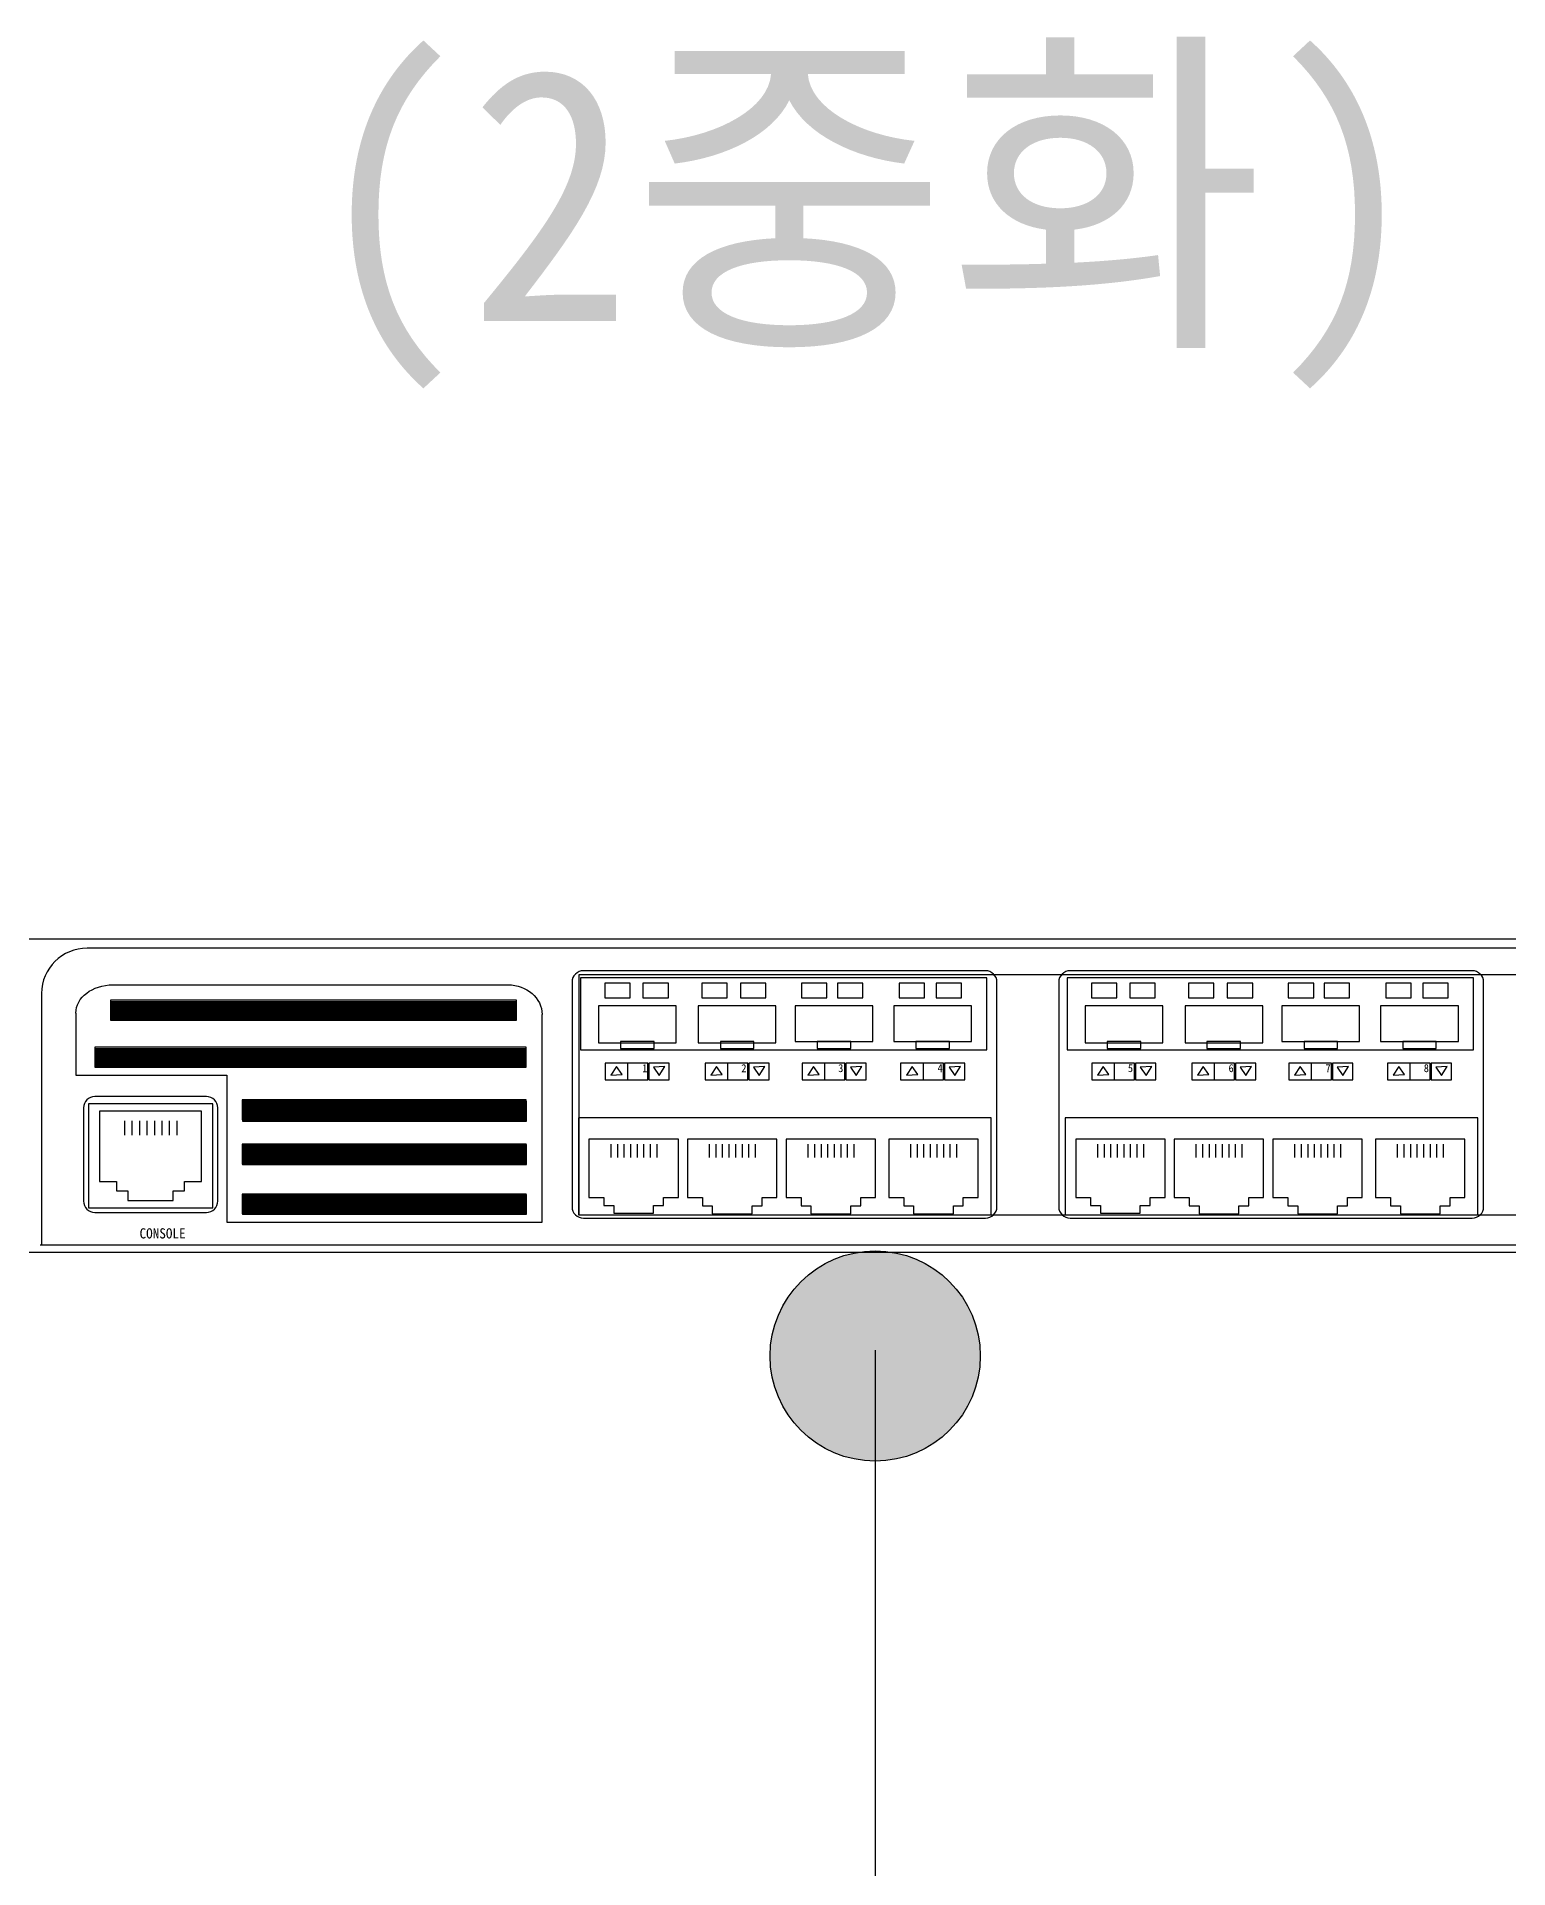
# Model space of a CAD drawing. Header units: millimetres. Extents: x 4 to 3929, y -454 to 587.
# Drawn here: x 2172.23 to 2207.24, y -269.01 to -225.44 of the extents above; entities that cross this region are included whole.
import ezdxf
from ezdxf.enums import TextEntityAlignment as Align

# ---------------------------------------------------------------- set-up
doc = ezdxf.new("R2010")
doc.units = ezdxf.units.MM
doc.header["$LTSCALE"] = 10
for name, color, linetype in [('CZ-LIN1', 7, 'Continuous'), ('CZ-SYMB', 2, 'Continuous'), ('CZ-TEX2', 3, 'Continuous')]:
    doc.layers.add(name, color=color, linetype=linetype)
doc.styles.get("Standard").update_dxf_attribs({"font": 'GulimChe.ttf'})
doc.styles.add('굴림체', font='GulimChe.ttf')

# ---------------------------------------------------------------- blocks, each defined once
blk = doc.blocks.new('WO')
at = {"layer": 'CZ-LIN1'}
h = blk.add_hatch(color=256, dxfattribs=at)
h.dxf.hatch_style = 1
edge = h.paths.add_edge_path()
edge.add_arc((0, 0), 2.5, 0, 360)
blk.add_circle((0, 0), 2.5, dxfattribs=at)

msp = doc.modelspace()

# ---------------------------------------------------------------- linework, layer by layer
at = {"layer": 'CZ-LIN1'}
msp.add_line((2192.177, -256.684), (2192.177, -277.911), dxfattribs=at)
at = {"layer": 'CZ-SYMB', "linetype": 'Continuous'}
for p, q in [((2218.361, -247.121), (2173.433, -247.121)), ((2184.964, -247.928), (2184.964, -253.273)), ((2194.802, -247.659), (2185.236, -247.659)), ((2195.072, -253.273), (2195.072, -247.928)), ((2196.543, -247.928), (2196.543, -253.273)), ((2206.379, -247.659), (2196.814, -247.659)), ((2206.651, -253.273), (2206.651, -247.928)), ((2172.346, -248.197), (2172.346, -254.182)), ((2173.974, -247.994), (2183.438, -247.994)), ((2173.342, -250.921), (2173.342, -253.138)), ((2173.342, -250.921), (2173.342, -253.138)), ((2176.266, -250.652), (2173.612, -250.652)), ((2176.266, -250.652), (2173.612, -250.652)), ((2176.536, -253.138), (2176.536, -250.921)), ((2176.536, -253.138), (2176.536, -250.921)), ((2174.316, -251.226), (2174.316, -251.569)), ((2174.494, -251.226), (2174.494, -251.569)), ((2174.672, -251.226), (2174.672, -251.569)), ((2174.85, -251.226), (2174.85, -251.569)), ((2175.028, -251.226), (2175.028, -251.569)), ((2175.206, -251.226), (2175.206, -251.569)), ((2175.384, -251.226), (2175.384, -251.569)), ((2175.562, -251.226), (2175.562, -251.569)), ((2185.886, -251.783), (2185.886, -252.1)), ((2186.043, -251.783), (2186.043, -252.1)), ((2186.199, -251.783), (2186.199, -252.1)), ((2186.354, -251.783), (2186.354, -252.1)), ((2186.511, -251.783), (2186.511, -252.1)), ((2186.668, -251.783), (2186.668, -252.1)), ((2186.823, -251.783), (2186.823, -252.1)), ((2186.979, -251.783), (2186.979, -252.1)), ((2188.228, -251.785), (2188.228, -252.102)), ((2188.384, -251.785), (2188.384, -252.102)), ((2188.539, -251.785), (2188.539, -252.102)), ((2188.696, -251.785), (2188.696, -252.102)), ((2188.853, -251.785), (2188.853, -252.102)), ((2189.009, -251.785), (2189.009, -252.102)), ((2189.164, -251.785), (2189.164, -252.102)), ((2189.321, -251.785), (2189.321, -252.102)), ((2190.574, -251.785), (2190.574, -252.102)), ((2190.731, -251.785), (2190.731, -252.102)), ((2190.888, -251.785), (2190.888, -252.102)), ((2191.045, -251.785), (2191.045, -252.102)), ((2191.199, -251.785), (2191.199, -252.102)), ((2191.356, -251.785), (2191.356, -252.102)), ((2191.513, -251.785), (2191.513, -252.102)), ((2191.668, -251.785), (2191.668, -252.102)), ((2193.017, -251.785), (2193.017, -252.102)), ((2193.174, -251.785), (2193.174, -252.102)), ((2193.329, -251.785), (2193.329, -252.102)), ((2193.486, -251.785), (2193.486, -252.102)), ((2193.642, -251.785), (2193.642, -252.102)), ((2193.799, -251.785), (2193.799, -252.102)), ((2193.954, -251.785), (2193.954, -252.102)), ((2194.111, -251.785), (2194.111, -252.102)), ((2197.464, -251.783), (2197.464, -252.1)), ((2197.62, -251.783), (2197.62, -252.1)), ((2197.777, -251.783), (2197.777, -252.1)), ((2197.934, -251.783), (2197.934, -252.1)), ((2198.089, -251.783), (2198.089, -252.1)), ((2198.245, -251.783), (2198.245, -252.1)), ((2198.402, -251.783), (2198.402, -252.1)), ((2198.559, -251.783), (2198.559, -252.1)), ((2199.805, -251.785), (2199.805, -252.102)), ((2199.962, -251.785), (2199.962, -252.102)), ((2200.118, -251.785), (2200.118, -252.102)), ((2200.275, -251.785), (2200.275, -252.102)), ((2200.43, -251.785), (2200.43, -252.102)), ((2200.587, -251.785), (2200.587, -252.102)), ((2200.743, -251.785), (2200.743, -252.102)), ((2200.9, -251.785), (2200.9, -252.102)), ((2202.154, -251.785), (2202.154, -252.102)), ((2202.309, -251.785), (2202.309, -252.102)), ((2202.465, -251.785), (2202.465, -252.102)), ((2202.622, -251.785), (2202.622, -252.102)), ((2202.779, -251.785), (2202.779, -252.102)), ((2202.934, -251.785), (2202.934, -252.102)), ((2203.09, -251.785), (2203.09, -252.102)), ((2203.247, -251.785), (2203.247, -252.102)), ((2204.595, -251.785), (2204.595, -252.102)), ((2204.752, -251.785), (2204.752, -252.102)), ((2204.908, -251.785), (2204.908, -252.102)), ((2205.065, -251.785), (2205.065, -252.102)), ((2205.22, -251.785), (2205.22, -252.102)), ((2205.377, -251.785), (2205.377, -252.102)), ((2205.533, -251.785), (2205.533, -252.102)), ((2205.688, -251.785), (2205.688, -252.102)), ((2173.612, -253.407), (2176.266, -253.407)), ((2173.612, -253.407), (2176.266, -253.407)), ((2185.236, -253.542), (2194.802, -253.542)), ((2196.814, -253.542), (2206.379, -253.542)), ((2190.082, -254.351), (2190.844, -254.351)), ((2195.892, -254.351), (2196.654, -254.351))]:
    msp.add_line(p, q, dxfattribs=at)
for points in [[(2155.025, -246.905), (2155.025, -254.351), (2231.006, -254.351), (2231.006, -246.905), (2155.025, -246.905), (2155.025, -246.905)], [(2185.167, -247.824), (2185.167, -249.542), (2194.835, -249.542), (2194.835, -247.824), (2185.167, -247.824), (2185.167, -247.824)], [(2185.167, -249.542), (2194.835, -249.542), (2194.835, -247.824), (2185.167, -247.824), (2185.167, -249.542), (2185.167, -249.542)], [(2196.744, -247.824), (2196.744, -249.542), (2206.413, -249.542), (2206.413, -247.824), (2196.744, -247.824), (2196.744, -247.824)], [(2196.744, -249.542), (2206.413, -249.542), (2206.413, -247.824), (2196.744, -247.824), (2196.744, -249.542), (2196.744, -249.542)], [(2173.985, -248.362), (2173.985, -248.396), (2183.643, -248.396), (2183.643, -248.362), (2173.985, -248.362), (2173.985, -248.362)], [(2185.744, -247.958), (2185.744, -248.305), (2186.349, -248.305), (2186.349, -247.958), (2185.744, -247.958), (2185.744, -247.958)], [(2185.744, -248.305), (2186.349, -248.305), (2186.349, -247.958), (2185.744, -247.958), (2185.744, -248.305), (2185.744, -248.305)], [(2186.652, -247.958), (2186.652, -248.305), (2187.257, -248.305), (2187.257, -247.958), (2186.652, -247.958), (2186.652, -247.958)], [(2186.652, -248.305), (2187.257, -248.305), (2187.257, -247.958), (2186.652, -247.958), (2186.652, -248.305), (2186.652, -248.305)], [(2188.05, -247.958), (2188.05, -248.305), (2188.655, -248.305), (2188.655, -247.958), (2188.05, -247.958), (2188.05, -247.958)], [(2188.05, -248.305), (2188.655, -248.305), (2188.655, -247.958), (2188.05, -247.958), (2188.05, -248.305), (2188.05, -248.305)], [(2188.972, -247.958), (2188.972, -248.305), (2189.577, -248.305), (2189.577, -247.958), (2188.972, -247.958), (2188.972, -247.958)], [(2188.972, -248.305), (2189.577, -248.305), (2189.577, -247.958), (2188.972, -247.958), (2188.972, -248.305), (2188.972, -248.305)], [(2190.423, -247.958), (2190.423, -248.305), (2191.03, -248.305), (2191.03, -247.958), (2190.423, -247.958), (2190.423, -247.958)], [(2190.423, -248.305), (2191.03, -248.305), (2191.03, -247.958), (2190.423, -247.958), (2190.423, -248.305), (2190.423, -248.305)], [(2191.28, -247.958), (2191.28, -248.305), (2191.885, -248.305), (2191.885, -247.958), (2191.28, -247.958), (2191.28, -247.958)], [(2191.28, -248.305), (2191.885, -248.305), (2191.885, -247.958), (2191.28, -247.958), (2191.28, -248.305), (2191.28, -248.305)], [(2192.745, -247.958), (2192.745, -248.305), (2193.35, -248.305), (2193.35, -247.958), (2192.745, -247.958), (2192.745, -247.958)], [(2192.745, -248.305), (2193.35, -248.305), (2193.35, -247.958), (2192.745, -247.958), (2192.745, -248.305), (2192.745, -248.305)], [(2193.626, -247.958), (2193.626, -248.305), (2194.232, -248.305), (2194.232, -247.958), (2193.626, -247.958), (2193.626, -247.958)], [(2193.626, -248.305), (2194.232, -248.305), (2194.232, -247.958), (2193.626, -247.958), (2193.626, -248.305), (2193.626, -248.305)], [(2197.321, -247.958), (2197.321, -248.305), (2197.927, -248.305), (2197.927, -247.958), (2197.321, -247.958), (2197.321, -247.958)], [(2197.321, -248.305), (2197.927, -248.305), (2197.927, -247.958), (2197.321, -247.958), (2197.321, -248.305), (2197.321, -248.305)], [(2198.231, -247.958), (2198.231, -248.305), (2198.836, -248.305), (2198.836, -247.958), (2198.231, -247.958), (2198.231, -247.958)], [(2198.231, -248.305), (2198.836, -248.305), (2198.836, -247.958), (2198.231, -247.958), (2198.231, -248.305), (2198.231, -248.305)], [(2199.627, -247.958), (2199.627, -248.305), (2200.232, -248.305), (2200.232, -247.958), (2199.627, -247.958), (2199.627, -247.958)], [(2199.627, -248.305), (2200.232, -248.305), (2200.232, -247.958), (2199.627, -247.958), (2199.627, -248.305), (2199.627, -248.305)], [(2200.551, -247.958), (2200.551, -248.305), (2201.157, -248.305), (2201.157, -247.958), (2200.551, -247.958), (2200.551, -247.958)], [(2200.551, -248.305), (2201.157, -248.305), (2201.157, -247.958), (2200.551, -247.958), (2200.551, -248.305), (2200.551, -248.305)], [(2202.002, -247.958), (2202.002, -248.305), (2202.608, -248.305), (2202.608, -247.958), (2202.002, -247.958), (2202.002, -247.958)], [(2202.002, -248.305), (2202.608, -248.305), (2202.608, -247.958), (2202.002, -247.958), (2202.002, -248.305), (2202.002, -248.305)], [(2202.857, -247.958), (2202.857, -248.305), (2203.462, -248.305), (2203.462, -247.958), (2202.857, -247.958), (2202.857, -247.958)], [(2202.857, -248.305), (2203.462, -248.305), (2203.462, -247.958), (2202.857, -247.958), (2202.857, -248.305), (2202.857, -248.305)], [(2204.322, -247.958), (2204.322, -248.305), (2204.928, -248.305), (2204.928, -247.958), (2204.322, -247.958), (2204.322, -247.958)], [(2204.322, -248.305), (2204.928, -248.305), (2204.928, -247.958), (2204.322, -247.958), (2204.322, -248.305), (2204.322, -248.305)], [(2205.204, -247.958), (2205.204, -248.305), (2205.809, -248.305), (2205.809, -247.958), (2205.204, -247.958), (2205.204, -247.958)], [(2205.204, -248.305), (2205.809, -248.305), (2205.809, -247.958), (2205.204, -247.958), (2205.204, -248.305), (2205.204, -248.305)], [(2172.314, -254.182), (2230.351, -254.182), (2230.351, -248.6)], [(2173.16, -248.667), (2173.16, -250.146), (2176.755, -250.146), (2176.755, -253.642), (2184.252, -253.642), (2184.252, -248.701)], [(2173.985, -248.396), (2173.985, -248.43), (2183.643, -248.43), (2183.643, -248.396), (2173.985, -248.396), (2173.985, -248.396)], [(2173.985, -248.43), (2173.985, -248.464), (2183.643, -248.464), (2183.643, -248.43), (2173.985, -248.43), (2173.985, -248.43)], [(2173.985, -248.464), (2173.985, -248.498), (2183.643, -248.498), (2183.643, -248.464), (2173.985, -248.464), (2173.985, -248.464)], [(2173.985, -248.498), (2173.985, -248.532), (2183.643, -248.532), (2183.643, -248.498), (2173.985, -248.498), (2173.985, -248.498)], [(2173.985, -248.498), (2173.985, -248.532), (2183.643, -248.532), (2183.643, -248.498), (2173.985, -248.498), (2173.985, -248.498)], [(2173.985, -248.532), (2173.985, -248.566), (2183.643, -248.566), (2183.643, -248.532), (2173.985, -248.532), (2173.985, -248.532)], [(2173.985, -248.532), (2173.985, -248.566), (2183.643, -248.566), (2183.643, -248.532), (2173.985, -248.532), (2173.985, -248.532)], [(2173.985, -248.566), (2173.985, -248.6), (2183.643, -248.6), (2183.643, -248.566), (2173.985, -248.566), (2173.985, -248.566)], [(2173.985, -248.566), (2173.985, -248.6), (2183.643, -248.6), (2183.643, -248.566), (2173.985, -248.566), (2173.985, -248.566)], [(2173.985, -248.6), (2173.985, -248.633), (2183.643, -248.633), (2183.643, -248.6), (2173.985, -248.6), (2173.985, -248.6)], [(2173.985, -248.6), (2173.985, -248.633), (2183.643, -248.633), (2183.643, -248.6), (2173.985, -248.6), (2173.985, -248.6)], [(2173.985, -248.633), (2173.985, -248.667), (2183.643, -248.667), (2183.643, -248.633), (2173.985, -248.633), (2173.985, -248.633)], [(2173.985, -248.667), (2173.985, -248.701), (2183.643, -248.701), (2183.643, -248.667), (2173.985, -248.667), (2173.985, -248.667)], [(2173.985, -248.701), (2173.985, -248.735), (2183.643, -248.735), (2183.643, -248.701), (2173.985, -248.701), (2173.985, -248.701)], [(2173.985, -248.735), (2173.985, -248.769), (2183.643, -248.769), (2183.643, -248.735), (2173.985, -248.735), (2173.985, -248.735)], [(2173.985, -248.769), (2173.985, -248.803), (2183.643, -248.803), (2183.643, -248.769), (2173.985, -248.769), (2173.985, -248.769)], [(2173.985, -248.803), (2173.985, -248.837), (2183.643, -248.837), (2183.643, -248.803), (2173.985, -248.803), (2173.985, -248.803)], [(2185.591, -248.492), (2185.591, -249.373), (2187.439, -249.373), (2187.439, -248.492), (2185.591, -248.492), (2185.591, -248.492)], [(2185.591, -249.373), (2187.439, -249.373), (2187.439, -248.492), (2185.591, -248.492), (2185.591, -249.373), (2185.591, -249.373)], [(2187.968, -248.492), (2187.968, -249.373), (2189.816, -249.373), (2189.816, -248.492), (2187.968, -248.492), (2187.968, -248.492)], [(2187.968, -249.373), (2189.816, -249.373), (2189.816, -248.492), (2187.968, -248.492), (2187.968, -249.373), (2187.968, -249.373)], [(2190.275, -248.492), (2190.275, -249.339), (2192.124, -249.339), (2192.124, -248.492), (2190.275, -248.492), (2190.275, -248.492)], [(2190.275, -249.339), (2192.124, -249.339), (2192.124, -248.492), (2190.275, -248.492), (2190.275, -249.339), (2190.275, -249.339)], [(2192.622, -248.492), (2192.622, -249.339), (2194.47, -249.339), (2194.47, -248.492), (2192.622, -248.492), (2192.622, -248.492)], [(2192.622, -249.339), (2194.47, -249.339), (2194.47, -248.492), (2192.622, -248.492), (2192.622, -249.339), (2192.622, -249.339)], [(2197.168, -248.492), (2197.168, -249.373), (2199.016, -249.373), (2199.016, -248.492), (2197.168, -248.492), (2197.168, -248.492)], [(2197.168, -249.373), (2199.016, -249.373), (2199.016, -248.492), (2197.168, -248.492), (2197.168, -249.373), (2197.168, -249.373)], [(2199.547, -248.492), (2199.547, -249.373), (2201.395, -249.373), (2201.395, -248.492), (2199.547, -248.492), (2199.547, -248.492)], [(2199.547, -249.373), (2201.395, -249.373), (2201.395, -248.492), (2199.547, -248.492), (2199.547, -249.373), (2199.547, -249.373)], [(2201.853, -248.492), (2201.853, -249.339), (2203.701, -249.339), (2203.701, -248.492), (2201.853, -248.492), (2201.853, -248.492)], [(2201.853, -249.339), (2203.701, -249.339), (2203.701, -248.492), (2201.853, -248.492), (2201.853, -249.339), (2201.853, -249.339)], [(2204.2, -248.492), (2204.2, -249.339), (2206.05, -249.339), (2206.05, -248.492), (2204.2, -248.492), (2204.2, -248.492)], [(2204.2, -249.339), (2206.05, -249.339), (2206.05, -248.492), (2204.2, -248.492), (2204.2, -249.339), (2204.2, -249.339)], [(2173.614, -249.481), (2173.614, -249.514), (2183.87, -249.514), (2183.87, -249.481), (2173.614, -249.481), (2173.614, -249.481)], [(2173.614, -249.514), (2173.614, -249.548), (2183.87, -249.548), (2183.87, -249.514), (2173.614, -249.514), (2173.614, -249.514)], [(2173.614, -249.548), (2173.614, -249.582), (2183.87, -249.582), (2183.87, -249.548), (2173.614, -249.548), (2173.614, -249.548)], [(2173.614, -249.582), (2173.614, -249.616), (2183.87, -249.616), (2183.87, -249.582), (2173.614, -249.582), (2173.614, -249.582)], [(2173.614, -249.616), (2173.614, -249.65), (2183.87, -249.65), (2183.87, -249.616), (2173.614, -249.616), (2173.614, -249.616)], [(2173.614, -249.65), (2173.614, -249.684), (2183.87, -249.684), (2183.87, -249.65), (2173.614, -249.65), (2173.614, -249.65)], [(2173.614, -249.684), (2173.614, -249.718), (2183.87, -249.718), (2183.87, -249.684), (2173.614, -249.684), (2173.614, -249.684)], [(2186.114, -249.339), (2186.114, -249.508), (2186.915, -249.508), (2186.915, -249.339), (2186.114, -249.339), (2186.114, -249.339)], [(2188.493, -249.339), (2188.493, -249.508), (2189.292, -249.508), (2189.292, -249.339), (2188.493, -249.339), (2188.493, -249.339)], [(2190.799, -249.339), (2190.799, -249.508), (2191.598, -249.508), (2191.598, -249.339), (2190.799, -249.339), (2190.799, -249.339)], [(2193.146, -249.339), (2193.146, -249.508), (2193.947, -249.508), (2193.947, -249.339), (2193.146, -249.339), (2193.146, -249.339)], [(2197.693, -249.339), (2197.693, -249.508), (2198.493, -249.508), (2198.493, -249.339), (2197.693, -249.339), (2197.693, -249.339)], [(2200.07, -249.339), (2200.07, -249.508), (2200.87, -249.508), (2200.87, -249.339), (2200.07, -249.339), (2200.07, -249.339)], [(2202.378, -249.339), (2202.378, -249.508), (2203.178, -249.508), (2203.178, -249.339), (2202.378, -249.339), (2202.378, -249.339)], [(2204.725, -249.339), (2204.725, -249.508), (2205.524, -249.508), (2205.524, -249.339), (2204.725, -249.339), (2204.725, -249.339)], [(2173.614, -249.718), (2173.614, -249.752), (2183.87, -249.752), (2183.87, -249.718), (2173.614, -249.718), (2173.614, -249.718)], [(2173.614, -249.752), (2173.614, -249.786), (2183.87, -249.786), (2183.87, -249.752), (2173.614, -249.752), (2173.614, -249.752)], [(2173.614, -249.786), (2173.614, -249.819), (2183.87, -249.819), (2183.87, -249.786), (2173.614, -249.786), (2173.614, -249.786)], [(2173.614, -249.819), (2173.614, -249.853), (2183.87, -249.853), (2183.87, -249.819), (2173.614, -249.819), (2173.614, -249.819)], [(2173.614, -249.853), (2173.614, -249.887), (2183.87, -249.887), (2183.87, -249.853), (2173.614, -249.853), (2173.614, -249.853)], [(2173.614, -249.887), (2173.614, -249.921), (2183.87, -249.921), (2183.87, -249.887), (2173.614, -249.887), (2173.614, -249.887)], [(2173.614, -249.921), (2173.614, -249.955), (2183.87, -249.955), (2183.87, -249.921), (2173.614, -249.921), (2173.614, -249.921)], [(2185.751, -250.251), (2186.294, -250.251), (2186.294, -249.858), (2185.751, -249.858), (2185.751, -250.251)], [(2186.023, -249.934), (2185.888, -250.143), (2186.159, -250.127), (2186.023, -249.934), (2186.023, -249.934)], [(2186.283, -249.858), (2186.283, -250.251), (2186.769, -250.251), (2186.769, -249.858), (2186.283, -249.858), (2186.283, -249.858)], [(2186.283, -250.251), (2186.769, -250.251), (2186.769, -249.858), (2186.283, -249.858), (2186.283, -250.251), (2186.283, -250.251)], [(2186.792, -250.251), (2187.279, -250.251), (2187.279, -249.858), (2186.792, -249.858), (2186.792, -250.251)], [(2187.04, -250.148), (2187.175, -249.938), (2186.905, -249.955), (2187.04, -250.148), (2187.04, -250.148)], [(2188.13, -250.251), (2188.673, -250.251), (2188.673, -249.858), (2188.13, -249.858), (2188.13, -250.251)], [(2188.4, -249.934), (2188.265, -250.143), (2188.536, -250.127), (2188.4, -249.934), (2188.4, -249.934)], [(2188.66, -249.858), (2188.66, -250.251), (2189.146, -250.251), (2189.146, -249.858), (2188.66, -249.858), (2188.66, -249.858)], [(2188.66, -250.251), (2189.146, -250.251), (2189.146, -249.858), (2188.66, -249.858), (2188.66, -250.251), (2188.66, -250.251)], [(2189.17, -250.251), (2189.656, -250.251), (2189.656, -249.858), (2189.17, -249.858), (2189.17, -250.251)], [(2189.419, -250.148), (2189.554, -249.938), (2189.282, -249.955), (2189.419, -250.148), (2189.419, -250.148)], [(2190.436, -250.251), (2190.979, -250.251), (2190.979, -249.858), (2190.436, -249.858), (2190.436, -250.251)], [(2190.708, -249.934), (2190.571, -250.143), (2190.843, -250.127), (2190.708, -249.934), (2190.708, -249.934)], [(2190.968, -249.858), (2190.968, -250.251), (2191.454, -250.251), (2191.454, -249.858), (2190.968, -249.858), (2190.968, -249.858)], [(2190.968, -250.251), (2191.454, -250.251), (2191.454, -249.858), (2190.968, -249.858), (2190.968, -250.251), (2190.968, -250.251)], [(2191.475, -250.251), (2191.962, -250.251), (2191.962, -249.858), (2191.475, -249.858), (2191.475, -250.251)], [(2191.725, -250.148), (2191.86, -249.938), (2191.589, -249.955), (2191.725, -250.148), (2191.725, -250.148)], [(2192.782, -250.251), (2193.325, -250.251), (2193.325, -249.858), (2192.782, -249.858), (2192.782, -250.251)], [(2193.055, -249.934), (2192.919, -250.143), (2193.19, -250.127), (2193.055, -249.934), (2193.055, -249.934)], [(2193.315, -249.858), (2193.315, -250.251), (2193.801, -250.251), (2193.801, -249.858), (2193.315, -249.858), (2193.315, -249.858)], [(2193.315, -250.251), (2193.801, -250.251), (2193.801, -249.858), (2193.315, -249.858), (2193.315, -250.251), (2193.315, -250.251)], [(2193.824, -250.251), (2194.31, -250.251), (2194.31, -249.858), (2193.824, -249.858), (2193.824, -250.251)], [(2194.072, -250.148), (2194.209, -249.938), (2193.936, -249.955), (2194.072, -250.148), (2194.072, -250.148)], [(2197.33, -250.251), (2197.873, -250.251), (2197.873, -249.858), (2197.33, -249.858), (2197.33, -250.251)], [(2197.601, -249.934), (2197.465, -250.143), (2197.736, -250.127), (2197.601, -249.934), (2197.601, -249.934)], [(2197.861, -249.858), (2197.861, -250.251), (2198.347, -250.251), (2198.347, -249.858), (2197.861, -249.858), (2197.861, -249.858)], [(2197.861, -250.251), (2198.347, -250.251), (2198.347, -249.858), (2197.861, -249.858), (2197.861, -250.251), (2197.861, -250.251)], [(2198.37, -250.251), (2198.856, -250.251), (2198.856, -249.858), (2198.37, -249.858), (2198.37, -250.251)], [(2198.619, -250.148), (2198.754, -249.938), (2198.482, -249.955), (2198.619, -250.148), (2198.619, -250.148)], [(2199.707, -250.251), (2200.25, -250.251), (2200.25, -249.858), (2199.707, -249.858), (2199.707, -250.251)], [(2199.98, -249.934), (2199.842, -250.143), (2200.115, -250.127), (2199.98, -249.934), (2199.98, -249.934)], [(2200.24, -249.858), (2200.24, -250.251), (2200.726, -250.251), (2200.726, -249.858), (2200.24, -249.858), (2200.24, -249.858)], [(2200.24, -250.251), (2200.726, -250.251), (2200.726, -249.858), (2200.24, -249.858), (2200.24, -250.251), (2200.24, -250.251)], [(2200.747, -250.251), (2201.233, -250.251), (2201.233, -249.858), (2200.747, -249.858), (2200.747, -250.251)], [(2200.996, -250.148), (2201.132, -249.938), (2200.861, -249.955), (2200.996, -250.148), (2200.996, -250.148)], [(2202.015, -250.251), (2202.556, -250.251), (2202.556, -249.858), (2202.015, -249.858), (2202.015, -250.251)], [(2202.285, -249.934), (2202.15, -250.143), (2202.421, -250.127), (2202.285, -249.934), (2202.285, -249.934)], [(2202.545, -249.858), (2202.545, -250.251), (2203.031, -250.251), (2203.031, -249.858), (2202.545, -249.858), (2202.545, -249.858)], [(2202.545, -250.251), (2203.031, -250.251), (2203.031, -249.858), (2202.545, -249.858), (2202.545, -250.251), (2202.545, -250.251)], [(2203.055, -250.251), (2203.541, -250.251), (2203.541, -249.858), (2203.055, -249.858), (2203.055, -250.251)], [(2203.302, -250.148), (2203.439, -249.938), (2203.167, -249.955), (2203.302, -250.148), (2203.302, -250.148)], [(2204.362, -250.251), (2204.905, -250.251), (2204.905, -249.858), (2204.362, -249.858), (2204.362, -250.251)], [(2204.632, -249.934), (2204.497, -250.143), (2204.768, -250.127), (2204.632, -249.934), (2204.632, -249.934)], [(2204.892, -249.858), (2204.892, -250.251), (2205.378, -250.251), (2205.378, -249.858), (2204.892, -249.858), (2204.892, -249.858)], [(2204.892, -250.251), (2205.378, -250.251), (2205.378, -249.858), (2204.892, -249.858), (2204.892, -250.251), (2204.892, -250.251)], [(2205.401, -250.251), (2205.888, -250.251), (2205.888, -249.858), (2205.401, -249.858), (2205.401, -250.251)], [(2205.651, -250.148), (2205.786, -249.938), (2205.515, -249.955), (2205.651, -250.148), (2205.651, -250.148)], [(2173.458, -250.827), (2173.458, -253.297), (2176.42, -253.297), (2176.42, -250.827), (2173.458, -250.827), (2173.458, -250.827)], [(2176.15, -252.67), (2176.15, -250.999), (2173.726, -250.999), (2173.726, -252.67), (2174.131, -252.67), (2174.131, -252.899), (2174.399, -252.899), (2174.399, -253.127), (2175.477, -253.127), (2175.477, -252.899), (2175.747, -252.899), (2175.747, -252.67), (2176.15, -252.67), (2176.15, -252.67)], [(2176.15, -252.67), (2176.15, -250.999), (2173.726, -250.999), (2173.726, -252.67), (2174.131, -252.67), (2174.131, -252.899), (2174.399, -252.899), (2174.399, -253.127), (2175.477, -253.127), (2175.477, -252.899), (2175.747, -252.899), (2175.747, -252.67), (2176.15, -252.67), (2176.15, -252.67)], [(2177.118, -250.734), (2177.118, -250.768), (2183.87, -250.768), (2183.87, -250.734), (2177.118, -250.734), (2177.118, -250.734)], [(2177.118, -250.768), (2177.118, -250.802), (2183.87, -250.802), (2183.87, -250.768), (2177.118, -250.768), (2177.118, -250.768)], [(2177.118, -250.802), (2177.118, -250.836), (2183.87, -250.836), (2183.87, -250.802), (2177.118, -250.802), (2177.118, -250.802)], [(2177.118, -250.836), (2177.118, -250.87), (2183.87, -250.87), (2183.87, -250.836), (2177.118, -250.836), (2177.118, -250.836)], [(2177.118, -250.87), (2177.118, -250.904), (2183.87, -250.904), (2183.87, -250.87), (2177.118, -250.87), (2177.118, -250.87)], [(2177.118, -250.904), (2177.118, -250.938), (2183.87, -250.938), (2183.87, -250.904), (2177.118, -250.904), (2177.118, -250.904)], [(2177.118, -250.938), (2177.118, -250.971), (2183.87, -250.971), (2183.87, -250.938), (2177.118, -250.938), (2177.118, -250.938)], [(2177.118, -250.971), (2177.118, -251.005), (2183.87, -251.005), (2183.87, -250.971), (2177.118, -250.971), (2177.118, -250.971)], [(2177.129, -251.234), (2183.879, -251.234), (2183.879, -250.764), (2177.129, -250.764), (2177.129, -251.234)], [(2177.118, -251.005), (2177.118, -251.039), (2183.87, -251.039), (2183.87, -251.005), (2177.118, -251.005), (2177.118, -251.005)], [(2177.118, -251.039), (2177.118, -251.073), (2183.87, -251.073), (2183.87, -251.039), (2177.118, -251.039), (2177.118, -251.039)], [(2177.118, -251.073), (2177.118, -251.107), (2183.87, -251.107), (2183.87, -251.073), (2177.118, -251.073), (2177.118, -251.073)], [(2177.118, -251.107), (2177.118, -251.141), (2183.87, -251.141), (2183.87, -251.107), (2177.118, -251.107), (2177.118, -251.107)], [(2177.118, -251.141), (2177.118, -251.175), (2183.87, -251.175), (2183.87, -251.141), (2177.118, -251.141), (2177.118, -251.141)], [(2177.118, -251.175), (2177.118, -251.209), (2183.87, -251.209), (2183.87, -251.175), (2177.118, -251.175), (2177.118, -251.175)], [(2185.119, -251.156), (2185.119, -253.466), (2194.935, -253.466), (2194.935, -251.156), (2185.119, -251.156), (2185.119, -251.156)], [(2185.119, -253.466), (2194.935, -253.466), (2194.935, -251.156), (2185.119, -251.156), (2185.119, -253.466), (2185.119, -253.466)], [(2196.696, -251.156), (2196.696, -253.466), (2206.514, -253.466), (2206.514, -251.156), (2196.696, -251.156), (2196.696, -251.156)], [(2196.696, -253.466), (2206.514, -253.466), (2206.514, -251.156), (2196.696, -251.156), (2196.696, -253.466), (2196.696, -253.466)], [(2177.118, -251.785), (2177.118, -251.819), (2183.87, -251.819), (2183.87, -251.785), (2177.118, -251.785), (2177.118, -251.785)], [(2177.118, -251.819), (2177.118, -251.852), (2183.87, -251.852), (2183.87, -251.819), (2177.118, -251.819), (2177.118, -251.819)], [(2177.118, -251.852), (2177.118, -251.886), (2183.87, -251.886), (2183.87, -251.852), (2177.118, -251.852), (2177.118, -251.852)], [(2177.129, -252.265), (2183.879, -252.265), (2183.879, -251.793), (2177.129, -251.793), (2177.129, -252.265)], [(2187.498, -253.051), (2187.498, -251.666), (2185.368, -251.666), (2185.368, -253.051), (2185.724, -253.051), (2185.724, -253.242), (2185.961, -253.242), (2185.961, -253.43), (2186.906, -253.43), (2186.906, -253.242), (2187.143, -253.242), (2187.143, -253.051), (2187.498, -253.051), (2187.498, -253.051)], [(2187.498, -253.051), (2187.498, -251.666), (2185.368, -251.666), (2185.368, -253.051), (2185.724, -253.051), (2185.724, -253.242), (2185.961, -253.242), (2185.961, -253.43), (2186.906, -253.43), (2186.906, -253.242), (2187.143, -253.242), (2187.143, -253.051), (2187.498, -253.051), (2187.498, -253.051)], [(2189.839, -253.057), (2189.839, -251.666), (2187.709, -251.666), (2187.709, -253.057), (2188.066, -253.057), (2188.066, -253.248), (2188.302, -253.248), (2188.302, -253.439), (2189.248, -253.439), (2189.248, -253.248), (2189.485, -253.248), (2189.485, -253.057), (2189.839, -253.057), (2189.839, -253.057)], [(2189.839, -253.057), (2189.839, -251.666), (2187.709, -251.666), (2187.709, -253.057), (2188.066, -253.057), (2188.066, -253.248), (2188.302, -253.248), (2188.302, -253.439), (2189.248, -253.439), (2189.248, -253.248), (2189.485, -253.248), (2189.485, -253.057), (2189.839, -253.057), (2189.839, -253.057)], [(2192.186, -253.057), (2192.186, -251.666), (2190.058, -251.666), (2190.058, -253.057), (2190.412, -253.057), (2190.412, -253.248), (2190.649, -253.248), (2190.649, -253.439), (2191.595, -253.439), (2191.595, -253.248), (2191.832, -253.248), (2191.832, -253.057), (2192.186, -253.057), (2192.186, -253.057)], [(2192.186, -253.057), (2192.186, -251.666), (2190.058, -251.666), (2190.058, -253.057), (2190.412, -253.057), (2190.412, -253.248), (2190.649, -253.248), (2190.649, -253.439), (2191.595, -253.439), (2191.595, -253.248), (2191.832, -253.248), (2191.832, -253.057), (2192.186, -253.057), (2192.186, -253.057)], [(2194.629, -253.057), (2194.629, -251.666), (2192.499, -251.666), (2192.499, -253.057), (2192.855, -253.057), (2192.855, -253.248), (2193.09, -253.248), (2193.09, -253.439), (2194.038, -253.439), (2194.038, -253.248), (2194.273, -253.248), (2194.273, -253.057), (2194.629, -253.057), (2194.629, -253.057)], [(2194.629, -253.057), (2194.629, -251.666), (2192.499, -251.666), (2192.499, -253.057), (2192.855, -253.057), (2192.855, -253.248), (2193.09, -253.248), (2193.09, -253.439), (2194.038, -253.439), (2194.038, -253.248), (2194.273, -253.248), (2194.273, -253.057), (2194.629, -253.057), (2194.629, -253.057)], [(2199.075, -253.051), (2199.075, -251.666), (2196.947, -251.666), (2196.947, -253.051), (2197.302, -253.051), (2197.302, -253.242), (2197.538, -253.242), (2197.538, -253.43), (2198.484, -253.43), (2198.484, -253.242), (2198.721, -253.242), (2198.721, -253.051), (2199.075, -253.051), (2199.075, -253.051)], [(2199.075, -253.051), (2199.075, -251.666), (2196.947, -251.666), (2196.947, -253.051), (2197.302, -253.051), (2197.302, -253.242), (2197.538, -253.242), (2197.538, -253.43), (2198.484, -253.43), (2198.484, -253.242), (2198.721, -253.242), (2198.721, -253.051), (2199.075, -253.051), (2199.075, -253.051)], [(2201.416, -253.057), (2201.416, -251.666), (2199.289, -251.666), (2199.289, -253.057), (2199.643, -253.057), (2199.643, -253.248), (2199.88, -253.248), (2199.88, -253.439), (2200.825, -253.439), (2200.825, -253.248), (2201.062, -253.248), (2201.062, -253.057), (2201.416, -253.057), (2201.416, -253.057)], [(2201.416, -253.057), (2201.416, -251.666), (2199.289, -251.666), (2199.289, -253.057), (2199.643, -253.057), (2199.643, -253.248), (2199.88, -253.248), (2199.88, -253.439), (2200.825, -253.439), (2200.825, -253.248), (2201.062, -253.248), (2201.062, -253.057), (2201.416, -253.057), (2201.416, -253.057)], [(2203.763, -253.057), (2203.763, -251.666), (2201.636, -251.666), (2201.636, -253.057), (2201.99, -253.057), (2201.99, -253.248), (2202.227, -253.248), (2202.227, -253.439), (2203.172, -253.439), (2203.172, -253.248), (2203.409, -253.248), (2203.409, -253.057), (2203.763, -253.057), (2203.763, -253.057)], [(2203.763, -253.057), (2203.763, -251.666), (2201.636, -251.666), (2201.636, -253.057), (2201.99, -253.057), (2201.99, -253.248), (2202.227, -253.248), (2202.227, -253.439), (2203.172, -253.439), (2203.172, -253.248), (2203.409, -253.248), (2203.409, -253.057), (2203.763, -253.057), (2203.763, -253.057)], [(2206.206, -253.057), (2206.206, -251.666), (2204.078, -251.666), (2204.078, -253.057), (2204.433, -253.057), (2204.433, -253.248), (2204.67, -253.248), (2204.67, -253.439), (2205.615, -253.439), (2205.615, -253.248), (2205.852, -253.248), (2205.852, -253.057), (2206.206, -253.057), (2206.206, -253.057)], [(2206.206, -253.057), (2206.206, -251.666), (2204.078, -251.666), (2204.078, -253.057), (2204.433, -253.057), (2204.433, -253.248), (2204.67, -253.248), (2204.67, -253.439), (2205.615, -253.439), (2205.615, -253.248), (2205.852, -253.248), (2205.852, -253.057), (2206.206, -253.057), (2206.206, -253.057)], [(2177.118, -251.886), (2177.118, -251.92), (2183.87, -251.92), (2183.87, -251.886), (2177.118, -251.886), (2177.118, -251.886)], [(2177.118, -251.92), (2177.118, -251.954), (2183.87, -251.954), (2183.87, -251.92), (2177.118, -251.92), (2177.118, -251.92)], [(2177.118, -251.954), (2177.118, -251.988), (2183.87, -251.988), (2183.87, -251.954), (2177.118, -251.954), (2177.118, -251.954)], [(2177.118, -251.988), (2177.118, -252.022), (2183.87, -252.022), (2183.87, -251.988), (2177.118, -251.988), (2177.118, -251.988)], [(2177.118, -252.022), (2177.118, -252.056), (2183.87, -252.056), (2183.87, -252.022), (2177.118, -252.022), (2177.118, -252.022)], [(2177.118, -252.056), (2177.118, -252.09), (2183.87, -252.09), (2183.87, -252.056), (2177.118, -252.056), (2177.118, -252.056)], [(2177.118, -252.09), (2177.118, -252.124), (2183.87, -252.124), (2183.87, -252.09), (2177.118, -252.09), (2177.118, -252.09)], [(2177.118, -252.124), (2177.118, -252.157), (2183.87, -252.157), (2183.87, -252.124), (2177.118, -252.124), (2177.118, -252.124)], [(2177.118, -252.157), (2177.118, -252.191), (2183.87, -252.191), (2183.87, -252.157), (2177.118, -252.157), (2177.118, -252.157)], [(2177.118, -252.191), (2177.118, -252.225), (2183.87, -252.225), (2183.87, -252.191), (2177.118, -252.191), (2177.118, -252.191)], [(2177.118, -252.225), (2177.118, -252.259), (2183.87, -252.259), (2183.87, -252.225), (2177.118, -252.225), (2177.118, -252.225)], [(2177.118, -252.971), (2177.118, -253.005), (2183.87, -253.005), (2183.87, -252.971), (2177.118, -252.971), (2177.118, -252.971)], [(2177.118, -253.005), (2177.118, -253.038), (2183.87, -253.038), (2183.87, -253.005), (2177.118, -253.005), (2177.118, -253.005)], [(2177.118, -253.038), (2177.118, -253.072), (2183.87, -253.072), (2183.87, -253.038), (2177.118, -253.038), (2177.118, -253.038)], [(2177.118, -253.072), (2177.118, -253.106), (2183.87, -253.106), (2183.87, -253.072), (2177.118, -253.072), (2177.118, -253.072)], [(2177.118, -253.106), (2177.118, -253.14), (2183.87, -253.14), (2183.87, -253.106), (2177.118, -253.106), (2177.118, -253.106)], [(2177.118, -253.14), (2177.118, -253.174), (2183.87, -253.174), (2183.87, -253.14), (2177.118, -253.14), (2177.118, -253.14)], [(2177.118, -253.174), (2177.118, -253.208), (2183.87, -253.208), (2183.87, -253.174), (2177.118, -253.174), (2177.118, -253.174)], [(2177.129, -253.454), (2183.879, -253.454), (2183.879, -252.981), (2177.129, -252.981), (2177.129, -253.454)], [(2177.118, -253.208), (2177.118, -253.242), (2183.87, -253.242), (2183.87, -253.208), (2177.118, -253.208), (2177.118, -253.208)], [(2177.118, -253.242), (2177.118, -253.276), (2183.87, -253.276), (2183.87, -253.242), (2177.118, -253.242), (2177.118, -253.242)], [(2177.118, -253.276), (2177.118, -253.31), (2183.87, -253.31), (2183.87, -253.276), (2177.118, -253.276), (2177.118, -253.276)], [(2177.118, -253.31), (2177.118, -253.343), (2183.87, -253.343), (2183.87, -253.31), (2177.118, -253.31), (2177.118, -253.31)], [(2177.118, -253.343), (2177.118, -253.377), (2183.87, -253.377), (2183.87, -253.343), (2177.118, -253.343), (2177.118, -253.343)], [(2177.118, -253.377), (2177.118, -253.411), (2183.87, -253.411), (2183.87, -253.377), (2177.118, -253.377), (2177.118, -253.377)], [(2177.118, -253.411), (2177.118, -253.445), (2183.87, -253.445), (2183.87, -253.411), (2177.118, -253.411), (2177.118, -253.411)]]:
    msp.add_lwpolyline(points, dxfattribs=at)
at = {"layer": 'CZ-SYMB'}
msp.add_lwpolyline([(2185.131, -247.747), (2218.236, -247.747), (2218.236, -253.474), (2185.131, -253.474)], close=True, dxfattribs=at)
at = {"layer": 'CZ-SYMB', "linetype": 'Continuous'}
for points in [[(2173.433, -247.121), (2172.834, -247.121), (2172.346, -247.604), (2172.346, -248.197)], [(2185.236, -247.659), (2185.087, -247.659), (2184.964, -247.78), (2184.964, -247.928)], [(2195.072, -247.928), (2195.072, -247.78), (2194.951, -247.659), (2194.802, -247.659)], [(2196.814, -247.659), (2196.664, -247.659), (2196.543, -247.78), (2196.543, -247.928)], [(2206.651, -247.928), (2206.651, -247.78), (2206.529, -247.659), (2206.379, -247.659)], [(2173.16, -248.667), (2173.16, -248.297), (2173.555, -247.994), (2174.042, -247.994)], [(2183.438, -247.994), (2183.888, -247.994), (2184.252, -248.312), (2184.252, -248.701)], [(2173.612, -250.652), (2173.463, -250.652), (2173.342, -250.77), (2173.342, -250.921)], [(2173.612, -250.652), (2173.463, -250.652), (2173.342, -250.77), (2173.342, -250.921)], [(2176.536, -250.921), (2176.536, -250.77), (2176.415, -250.652), (2176.266, -250.652)], [(2176.536, -250.921), (2176.536, -250.77), (2176.415, -250.652), (2176.266, -250.652)], [(2173.342, -253.138), (2173.342, -253.286), (2173.463, -253.407), (2173.612, -253.407)], [(2173.342, -253.138), (2173.342, -253.286), (2173.463, -253.407), (2173.612, -253.407)], [(2184.964, -253.273), (2184.964, -253.422), (2185.087, -253.542), (2185.236, -253.542)], [(2196.543, -253.273), (2196.543, -253.422), (2196.664, -253.542), (2196.814, -253.542)]]:
    msp.add_open_spline(points, degree=3, dxfattribs=at)
for points in [[(2176.266, -253.407), (2176.415, -253.407), (2176.536, -253.286), (2176.536, -253.138), (2176.536, -253.138), (2176.536, -253.138), (2176.536, -253.138)], [(2176.266, -253.407), (2176.415, -253.407), (2176.536, -253.286), (2176.536, -253.138), (2176.536, -253.138), (2176.536, -253.138), (2176.536, -253.138)], [(2194.802, -253.542), (2194.951, -253.542), (2195.072, -253.422), (2195.072, -253.273), (2195.072, -253.273), (2195.072, -253.273), (2195.072, -253.273)], [(2206.379, -253.542), (2206.529, -253.542), (2206.651, -253.422), (2206.651, -253.273), (2206.651, -253.273), (2206.651, -253.273), (2206.651, -253.273)]]:
    msp.add_open_spline(points, degree=3, knots=[0, 0, 0, 0, 1, 1, 1, 2, 2, 2, 2], dxfattribs=at)

# ---------------------------------------------------------------- block references
at = {"layer": 'CZ-LIN1'}
msp.add_blockref('WO', (2192.177, -256.824), dxfattribs=at)

# ---------------------------------------------------------------- texts
at = {"layer": 'CZ-SYMB'}
for s, height, p in [('1', 0.19, (2186.634, -250.072)), ('2', 0.19, (2188.991, -250.072)), ('3', 0.19, (2191.296, -250.071)), ('4', 0.19, (2193.66, -250.072)), ('5', 0.19, (2198.188, -250.07)), ('6', 0.19, (2200.582, -250.071)), ('7', 0.19, (2202.891, -250.072)), ('8', 0.19, (2205.227, -250.071)), ('CONSOLE', 0.2424, (2174.676, -254.028))]:
    msp.add_text(s, height=height, dxfattribs=at).set_placement(p)
at = {"layer": 'CZ-TEX2', "style": '굴림체'}
msp.add_text('(2중화)', height=6, dxfattribs=at).set_placement((2191.975, -229.621), align=Align.MIDDLE)

doc.saveas('drawing.dxf')
